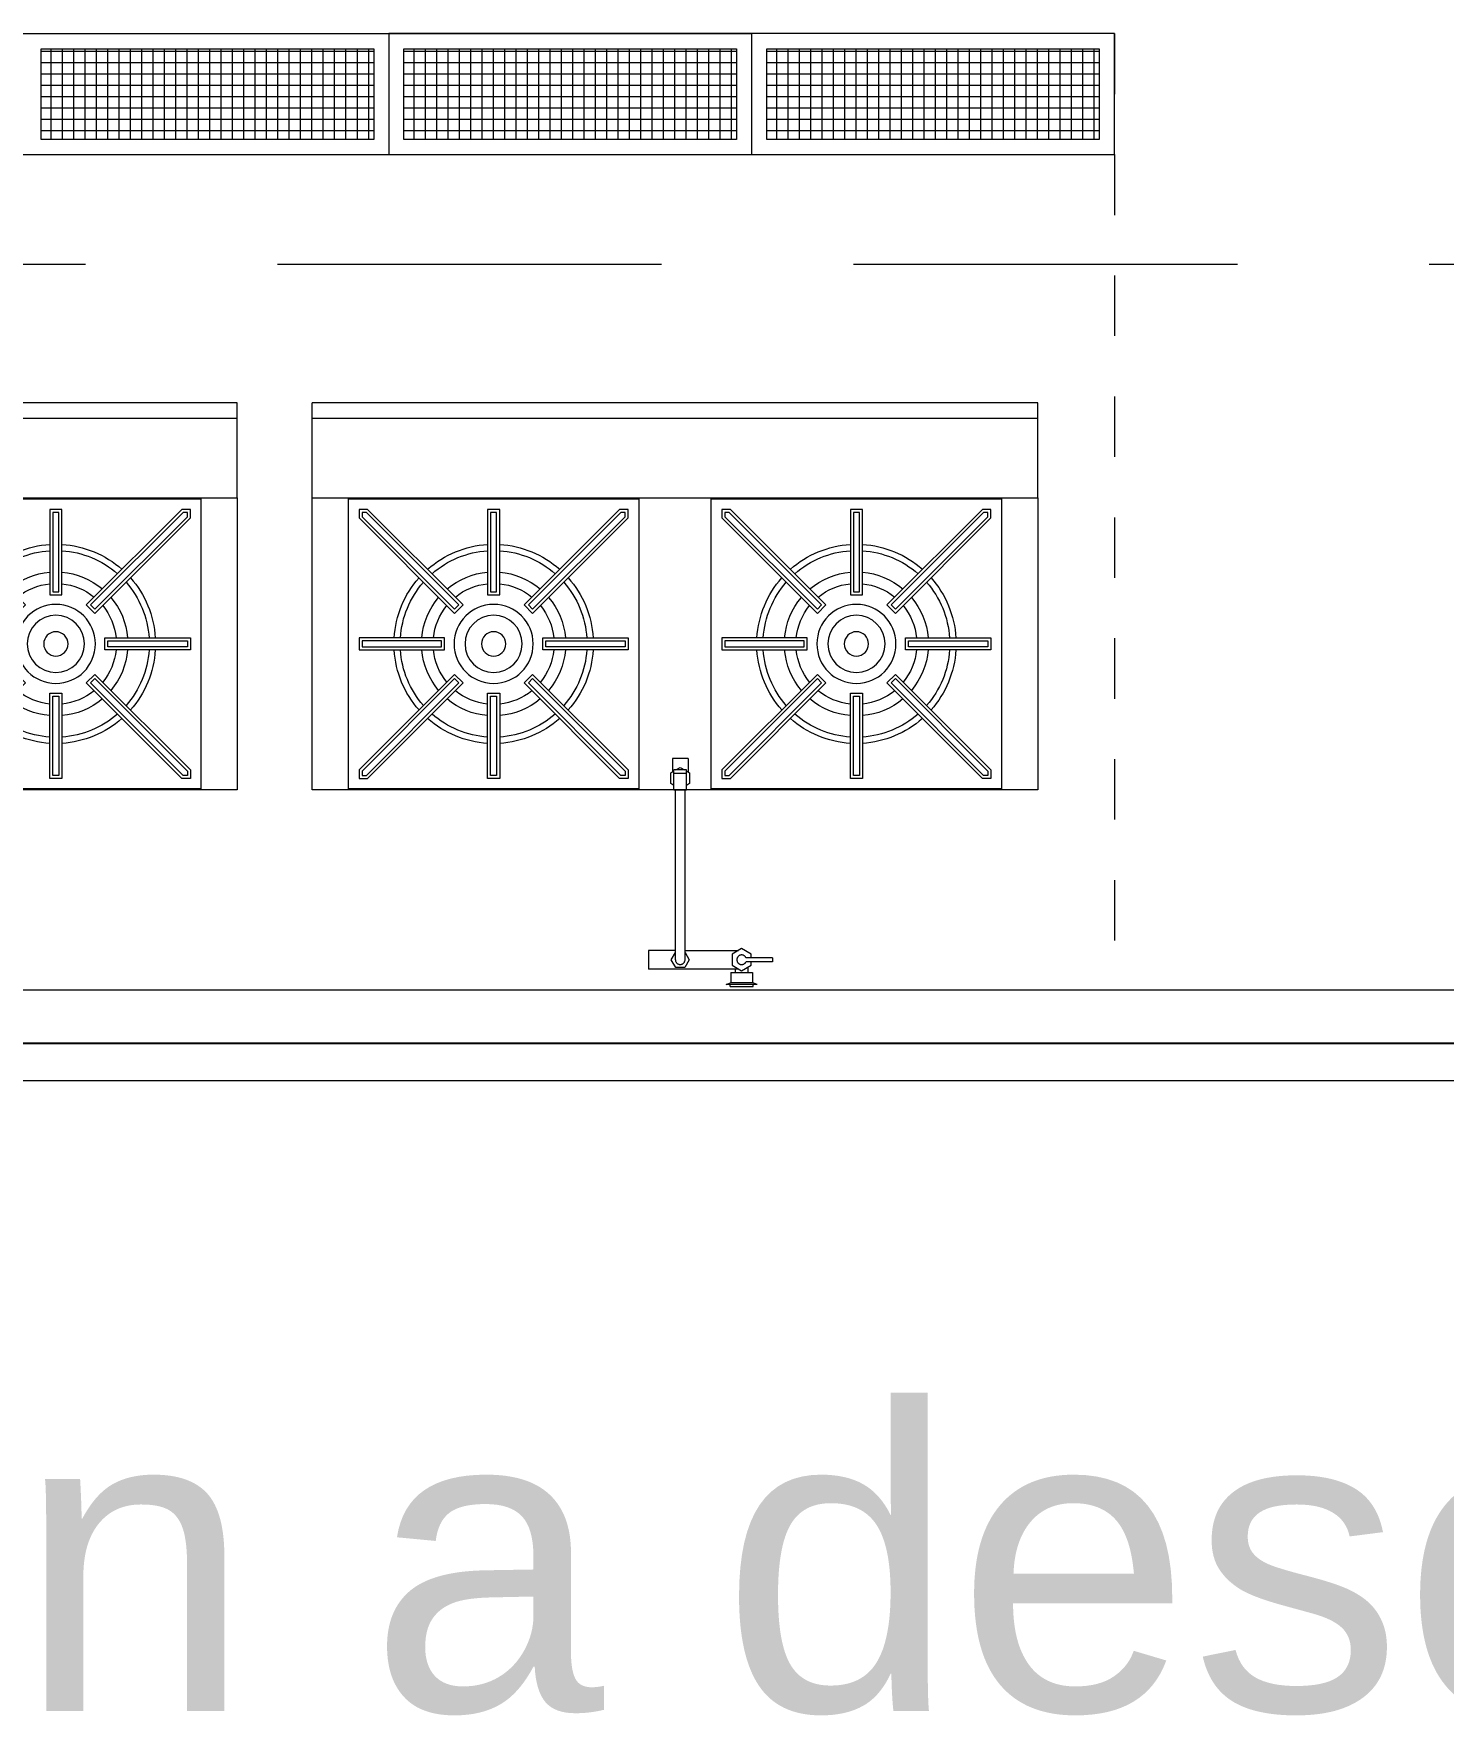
# Model space of a CAD drawing. Header units: millimetres. Extents: x 744843 to 745492, y 2520966 to 2521458.
# Drawn here: x 745422.783 to 745425.115, y 2521088.217 to 2521090.999 of the extents above; entities that cross this region are included whole.
import ezdxf

# ---------------------------------------------------------------- set-up
doc = ezdxf.new("R2010")
doc.units = ezdxf.units.MM
doc.linetypes.add('HIDDEN', pattern=[9.525, 6.35, -3.175])
doc.layers.add('A_Ejes', color=8, linetype='Continuous')
for name, color, linetype, lineweight in [('A_Muebles_Cocina', 55, 'Continuous', 20), ('A_Muros', 30, 'Continuous', 20), ('A_Proyecciones', 192, 'HIDDEN', 20), ('A_Textos', 4, 'Continuous', 20)]:
    doc.layers.add(name, color=color, linetype=linetype, lineweight=lineweight)
doc.styles.add('Arial', font='arial.ttf', dxfattribs={"height": 1})
pattern_1 = [(90, (745460.799625, 2521259.344824), (0.01875, 1e-18), []), (7e-15, (745460.799625, 2521259.344824), (2e-18, -0.01875), [])]
pattern_2 = [(90, (745461.399625, 2521259.344824), (0.01875, 1e-18), []), (7e-15, (745461.399625, 2521259.344824), (2e-18, -0.01875), [])]

# ---------------------------------------------------------------- blocks, each defined once
blk = doc.blocks.new('IE-2-X')
at = {"layer": 'A_Muebles_Cocina', "ltscale": 0.5}
for p, q in [((-1143.0529, -556.1593), (-1143.0529, -556.3163)), ((-1141.8529, -556.1593), (-1141.8529, -556.3163)), ((-1143.0529, -556.291), (-1141.8529, -556.291)), ((-1142.4529, -556.3163), (-1143.0529, -556.3163)), ((-1141.8529, -556.3163), (-1142.4529, -556.3163))]:
    blk.add_line(p, q, dxfattribs=at)
for points in [[(-1141.8529, -556.1593), (-1141.8529, -555.6763), (-1143.0529, -555.6763), (-1143.0529, -556.1593)], [(-1142.5129, -556.1578), (-1142.5129, -555.6778), (-1142.9929, -555.6778), (-1142.9929, -556.1578)], [(-1141.9129, -556.1578), (-1141.9129, -555.6778), (-1142.3929, -555.6778), (-1142.3929, -556.1578)], [(-1142.9613, -555.6953), (-1142.8033, -555.8533), (-1142.8175, -555.8674), (-1142.9754, -555.7094), (-1142.9754, -555.6953)], [(-1142.9634, -555.7003), (-1142.8104, -555.8533), (-1142.8175, -555.8603), (-1142.9704, -555.7074), (-1142.9704, -555.7003)], [(-1142.7629, -555.8365), (-1142.7429, -555.8365), (-1142.7429, -555.6953), (-1142.7629, -555.6953)], [(-1142.7579, -555.8315), (-1142.7479, -555.8315), (-1142.7479, -555.7003), (-1142.7579, -555.7003)], [(-1142.7026, -555.8533), (-1142.6884, -555.8674), (-1142.5304, -555.7094), (-1142.5304, -555.6953), (-1142.5446, -555.6953)], [(-1142.6955, -555.8533), (-1142.6884, -555.8603), (-1142.5354, -555.7074), (-1142.5354, -555.7003), (-1142.5425, -555.7003)], [(-1142.3613, -555.6953), (-1142.2033, -555.8533), (-1142.2175, -555.8674), (-1142.3754, -555.7094), (-1142.3754, -555.6953)], [(-1142.3634, -555.7003), (-1142.2104, -555.8533), (-1142.2175, -555.8603), (-1142.3704, -555.7074), (-1142.3704, -555.7003)], [(-1142.1629, -555.8365), (-1142.1429, -555.8365), (-1142.1429, -555.6953), (-1142.1629, -555.6953)], [(-1142.1579, -555.8315), (-1142.1479, -555.8315), (-1142.1479, -555.7003), (-1142.1579, -555.7003)], [(-1142.1026, -555.8533), (-1142.0884, -555.8674), (-1141.9304, -555.7094), (-1141.9304, -555.6953), (-1141.9446, -555.6953)], [(-1142.0955, -555.8533), (-1142.0884, -555.8603), (-1141.9354, -555.7074), (-1141.9354, -555.7003), (-1141.9425, -555.7003)], [(-1142.9754, -555.9278), (-1142.9754, -555.9078), (-1142.8342, -555.9078), (-1142.8342, -555.9278)], [(-1142.6717, -555.9078), (-1142.6717, -555.9278), (-1142.5304, -555.9278), (-1142.5304, -555.9078)], [(-1142.3754, -555.9278), (-1142.3754, -555.9078), (-1142.2342, -555.9078), (-1142.2342, -555.9278)], [(-1142.0717, -555.9078), (-1142.0717, -555.9278), (-1141.9304, -555.9278), (-1141.9304, -555.9078)], [(-1142.9704, -555.9228), (-1142.9704, -555.9128), (-1142.8392, -555.9128), (-1142.8392, -555.9228)], [(-1142.6667, -555.9128), (-1142.6667, -555.9228), (-1142.5354, -555.9228), (-1142.5354, -555.9128)], [(-1142.3704, -555.9228), (-1142.3704, -555.9128), (-1142.2392, -555.9128), (-1142.2392, -555.9228)], [(-1142.0667, -555.9128), (-1142.0667, -555.9228), (-1141.9354, -555.9228), (-1141.9354, -555.9128)], [(-1142.9613, -556.1403), (-1142.9754, -556.1403), (-1142.9754, -556.1261), (-1142.8175, -555.9682), (-1142.8033, -555.9823)], [(-1142.9634, -556.1353), (-1142.9704, -556.1353), (-1142.9704, -556.1282), (-1142.8175, -555.9752), (-1142.8104, -555.9823)], [(-1142.5304, -556.1261), (-1142.5304, -556.1403), (-1142.5446, -556.1403), (-1142.7026, -555.9823), (-1142.6884, -555.9682)], [(-1142.5354, -556.1282), (-1142.5354, -556.1353), (-1142.5425, -556.1353), (-1142.6955, -555.9823), (-1142.6884, -555.9752)], [(-1142.3613, -556.1403), (-1142.3754, -556.1403), (-1142.3754, -556.1261), (-1142.2175, -555.9682), (-1142.2033, -555.9823)], [(-1142.3634, -556.1353), (-1142.3704, -556.1353), (-1142.3704, -556.1282), (-1142.2175, -555.9752), (-1142.2104, -555.9823)], [(-1141.9304, -556.1261), (-1141.9304, -556.1403), (-1141.9446, -556.1403), (-1142.1026, -555.9823), (-1142.0884, -555.9682)], [(-1141.9354, -556.1282), (-1141.9354, -556.1353), (-1141.9425, -556.1353), (-1142.0955, -555.9823), (-1142.0884, -555.9752)], [(-1142.7429, -556.1403), (-1142.7629, -556.1403), (-1142.7629, -555.999), (-1142.7429, -555.999)], [(-1142.7479, -556.1353), (-1142.7579, -556.1353), (-1142.7579, -556.004), (-1142.7479, -556.004)], [(-1142.1429, -556.1403), (-1142.1629, -556.1403), (-1142.1629, -555.999), (-1142.1429, -555.999)], [(-1142.1479, -556.1353), (-1142.1579, -556.1353), (-1142.1579, -556.004), (-1142.1479, -556.004)]]:
    blk.add_lwpolyline(points, close=True, dxfattribs=at)
for centre, radius in [((-1142.7529, -555.9178), 0.0654), ((-1142.1529, -555.9178), 0.0654), ((-1142.7529, -555.9178), 0.0473), ((-1142.1529, -555.9178), 0.0473), ((-1142.7529, -555.9178), 0.0201), ((-1142.1529, -555.9178), 0.0201)]:
    blk.add_circle(centre, radius, dxfattribs=at)
for centre, radius, start, end in [((-1142.7529, -555.9178), 0.1648, 93.4789, 131.5211), ((-1142.7529, -555.9178), 0.1544, 93.7129, 131.2871), ((-1142.7529, -555.9178), 0.1648, 48.4789, 86.5211), ((-1142.7529, -555.9178), 0.1544, 48.7129, 86.2871), ((-1142.1529, -555.9178), 0.1648, 93.4789, 131.5211), ((-1142.1529, -555.9178), 0.1544, 93.7129, 131.2871), ((-1142.1529, -555.9178), 0.1648, 48.4789, 86.5211), ((-1142.1529, -555.9178), 0.1544, 48.7129, 86.2871), ((-1142.7529, -555.9178), 0.1648, 138.4789, 176.5211), ((-1142.7529, -555.9178), 0.1544, 138.7129, 176.2871), ((-1142.7529, -555.9178), 0.1191, 94.8171, 130.1829), ((-1142.7529, -555.9178), 0.1, 95.7366, 129.2634), ((-1142.7529, -555.9178), 0.1191, 49.8171, 85.1829), ((-1142.7529, -555.9178), 0.1, 50.7366, 84.2634), ((-1142.7529, -555.9178), 0.1544, 3.7129, 41.2871), ((-1142.7529, -555.9178), 0.1648, 3.4789, 41.5211), ((-1142.1529, -555.9178), 0.1648, 138.4789, 176.5211), ((-1142.1529, -555.9178), 0.1544, 138.7129, 176.2871), ((-1142.1529, -555.9178), 0.1191, 94.8171, 130.1829), ((-1142.1529, -555.9178), 0.1, 95.7366, 129.2634), ((-1142.1529, -555.9178), 0.1191, 49.8171, 85.1829), ((-1142.1529, -555.9178), 0.1, 50.7366, 84.2634), ((-1142.1529, -555.9178), 0.1544, 3.7129, 41.2871), ((-1142.1529, -555.9178), 0.1648, 3.4789, 41.5211), ((-1142.7529, -555.9178), 0.1191, 139.8171, 175.1829), ((-1142.7529, -555.9178), 0.1191, 4.8171, 40.1829), ((-1142.1529, -555.9178), 0.1191, 139.8171, 175.1829), ((-1142.1529, -555.9178), 0.1191, 4.8171, 40.1829), ((-1142.7529, -555.9178), 0.1, 140.7366, 174.2634), ((-1142.7529, -555.9178), 0.1, 5.7366, 39.2634), ((-1142.1529, -555.9178), 0.1, 140.7366, 174.2634), ((-1142.1529, -555.9178), 0.1, 5.7366, 39.2634), ((-1142.7529, -555.9178), 0.1648, 183.4789, 221.5211), ((-1142.7529, -555.9178), 0.1544, 183.7129, 221.2871), ((-1142.7529, -555.9178), 0.1191, 184.8171, 220.1829), ((-1142.7529, -555.9178), 0.1, 185.7366, 219.2634), ((-1142.7529, -555.9178), 0.1, 320.7366, 354.2634), ((-1142.7529, -555.9178), 0.1191, 319.8171, 355.1829), ((-1142.7529, -555.9178), 0.1544, 318.7129, 356.2871), ((-1142.7529, -555.9178), 0.1648, 318.4789, 356.5211), ((-1142.1529, -555.9178), 0.1648, 183.4789, 221.5211), ((-1142.1529, -555.9178), 0.1544, 183.7129, 221.2871), ((-1142.1529, -555.9178), 0.1191, 184.8171, 220.1829), ((-1142.1529, -555.9178), 0.1, 185.7366, 219.2634), ((-1142.1529, -555.9178), 0.1, 320.7366, 354.2634), ((-1142.1529, -555.9178), 0.1191, 319.8171, 355.1829), ((-1142.1529, -555.9178), 0.1544, 318.7129, 356.2871), ((-1142.1529, -555.9178), 0.1648, 318.4789, 356.5211), ((-1142.7529, -555.9178), 0.1191, 229.8171, 265.1829), ((-1142.7529, -555.9178), 0.1, 230.7366, 264.2634), ((-1142.7529, -555.9178), 0.1, 275.7366, 309.2634), ((-1142.7529, -555.9178), 0.1191, 274.8171, 310.1829), ((-1142.1529, -555.9178), 0.1191, 229.8171, 265.1829), ((-1142.1529, -555.9178), 0.1, 230.7366, 264.2634), ((-1142.1529, -555.9178), 0.1, 275.7366, 309.2634), ((-1142.1529, -555.9178), 0.1191, 274.8171, 310.1829), ((-1142.7529, -555.9178), 0.1648, 228.4789, 266.5211), ((-1142.7529, -555.9178), 0.1544, 228.7129, 266.2871), ((-1142.7529, -555.9178), 0.1544, 273.7129, 311.2871), ((-1142.7529, -555.9178), 0.1648, 273.4789, 311.5211), ((-1142.1529, -555.9178), 0.1648, 228.4789, 266.5211), ((-1142.1529, -555.9178), 0.1544, 228.7129, 266.2871), ((-1142.1529, -555.9178), 0.1544, 273.7129, 311.2871), ((-1142.1529, -555.9178), 0.1648, 273.4789, 311.5211)]:
    blk.add_arc(centre, radius, start, end, dxfattribs=at)

msp = doc.modelspace()

# ---------------------------------------------------------------- hatches: boundary and pattern name
at = {"layer": 'A_Muebles_Cocina', "linetype": 'Continuous'}
h = msp.add_hatch(dxfattribs=at)
h.set_pattern_fill('NET', color=256, scale=0.15, angle=90, style=0)
h.set_pattern_definition(pattern_1)
h.paths.add_polyline_path([(745423.9455, 2521090.8236), (745423.8955, 2521090.8236), (745423.8955, 2521090.9736), (745423.9455, 2521090.9736)])
h.paths.add_polyline_path([(745423.8955, 2521090.9736), (745423.8955, 2521090.8236), (745423.3955, 2521090.8236), (745423.3955, 2521090.9736)])
h.paths.add_polyline_path([(745423.3455, 2521090.9736), (745423.3455, 2521090.8236), (745422.9508, 2521090.8236), (745422.9508, 2521090.9736)])
h.paths.add_polyline_path([(745422.7955, 2521090.9736), (745422.9508, 2521090.9736), (745422.9508, 2521090.8236), (745422.7955, 2521090.8236)])
h = msp.add_hatch(dxfattribs=at)
h.set_pattern_fill('NET', color=256, scale=0.15, angle=90, style=0)
h.set_pattern_definition(pattern_1)
h.paths.add_polyline_path([(745423.9455, 2521090.8236), (745423.8955, 2521090.8236), (745423.8955, 2521090.9736), (745423.9455, 2521090.9736)])
h.paths.add_polyline_path([(745423.8955, 2521090.9736), (745423.8955, 2521090.8236), (745423.3955, 2521090.8236), (745423.3955, 2521090.9736)])
h.paths.add_polyline_path([(745423.3455, 2521090.9736), (745423.3455, 2521090.8236), (745422.9508, 2521090.8236), (745422.9508, 2521090.9736)])
h.paths.add_polyline_path([(745422.7955, 2521090.9736), (745422.9508, 2521090.9736), (745422.9508, 2521090.8236), (745422.7955, 2521090.8236)])
h = msp.add_hatch(dxfattribs=at)
h.set_pattern_fill('NET', color=256, scale=0.15, angle=90, style=0)
h.set_pattern_definition(pattern_2)
h.paths.add_polyline_path([(745424.5455, 2521090.8236), (745424.4955, 2521090.8236), (745424.4955, 2521090.9736), (745424.5455, 2521090.9736)])
h.paths.add_polyline_path([(745424.4955, 2521090.9736), (745424.4955, 2521090.8236), (745423.9955, 2521090.8236), (745423.9955, 2521090.9736)])
h.paths.add_polyline_path([(745423.9455, 2521090.9736), (745423.9455, 2521090.8236), (745423.5508, 2521090.8236), (745423.5508, 2521090.9736)])
h.paths.add_polyline_path([(745423.3955, 2521090.9736), (745423.5508, 2521090.9736), (745423.5508, 2521090.8236), (745423.3955, 2521090.8236)])
h = msp.add_hatch(dxfattribs=at)
h.set_pattern_fill('NET', color=256, scale=0.15, angle=90, style=0)
h.set_pattern_definition(pattern_2)
h.paths.add_polyline_path([(745424.5455, 2521090.8236), (745424.4955, 2521090.8236), (745424.4955, 2521090.9736), (745424.5455, 2521090.9736)])
h.paths.add_polyline_path([(745424.4955, 2521090.9736), (745424.4955, 2521090.8236), (745423.9955, 2521090.8236), (745423.9955, 2521090.9736)])
h.paths.add_polyline_path([(745423.9455, 2521090.9736), (745423.9455, 2521090.8236), (745423.5508, 2521090.8236), (745423.5508, 2521090.9736)])
h.paths.add_polyline_path([(745423.3955, 2521090.9736), (745423.5508, 2521090.9736), (745423.5508, 2521090.8236), (745423.3955, 2521090.8236)])

# ---------------------------------------------------------------- linework, layer by layer
at = {"layer": 'A_Ejes', "ltscale": 0.5}
msp.add_line((745296.0686, 2521089.3289), (745459.4008, 2521089.3289), dxfattribs=at)
at = {"layer": 'A_Muebles_Cocina', "linetype": 'Continuous'}
for p, q in [((745421.5705, 2521090.9986), (745423.9705, 2521090.9986)), ((745421.5705, 2521090.9986), (745423.9705, 2521090.9986)), ((745423.3705, 2521090.9986), (745423.3705, 2521090.7986)), ((745424.5705, 2521090.9986), (745423.3705, 2521090.9986)), ((745423.3705, 2521090.9986), (745423.3705, 2521090.7986)), ((745424.5705, 2521090.9986), (745423.3705, 2521090.9986)), ((745423.9705, 2521090.9986), (745423.9705, 2521090.7986)), ((745423.9705, 2521090.9986), (745423.9705, 2521090.7986)), ((745424.5705, 2521090.7986), (745424.5705, 2521090.9986)), ((745424.5705, 2521090.7986), (745424.5705, 2521090.9986)), ((745422.7955, 2521090.8236), (745422.7955, 2521090.9736)), ((745422.7955, 2521090.9736), (745423.3455, 2521090.9736)), ((745422.7955, 2521090.8236), (745422.7955, 2521090.9736)), ((745422.7955, 2521090.9736), (745423.3455, 2521090.9736)), ((745423.3455, 2521090.9736), (745423.3455, 2521090.8236)), ((745423.3455, 2521090.9736), (745423.3455, 2521090.8236)), ((745423.3955, 2521090.8236), (745423.3955, 2521090.9736)), ((745423.3955, 2521090.9736), (745423.9455, 2521090.9736)), ((745423.3955, 2521090.8236), (745423.3955, 2521090.9736)), ((745423.3955, 2521090.9736), (745423.9455, 2521090.9736)), ((745423.9455, 2521090.9736), (745423.9455, 2521090.8236)), ((745423.9455, 2521090.9736), (745423.9455, 2521090.8236)), ((745423.9955, 2521090.8236), (745423.9955, 2521090.9736)), ((745423.9955, 2521090.9736), (745424.5455, 2521090.9736)), ((745423.9955, 2521090.8236), (745423.9955, 2521090.9736)), ((745423.9955, 2521090.9736), (745424.5455, 2521090.9736)), ((745424.5455, 2521090.9736), (745424.5455, 2521090.8236)), ((745424.5455, 2521090.9736), (745424.5455, 2521090.8236)), ((745423.3455, 2521090.8236), (745422.7955, 2521090.8236)), ((745423.3455, 2521090.8236), (745422.7955, 2521090.8236)), ((745423.9455, 2521090.8236), (745423.3955, 2521090.8236)), ((745423.9455, 2521090.8236), (745423.3955, 2521090.8236)), ((745424.5455, 2521090.8236), (745423.9955, 2521090.8236)), ((745424.5455, 2521090.8236), (745423.9955, 2521090.8236)), ((745419.1913, 2521090.7986), (745423.9705, 2521090.7986)), ((745419.1913, 2521090.7986), (745423.9705, 2521090.7986)), ((745423.3705, 2521090.7986), (745424.5705, 2521090.7986)), ((745423.3705, 2521090.7986), (745424.5705, 2521090.7986))]:
    msp.add_line(p, q, dxfattribs=at)
at = {"layer": 'A_Muebles_Cocina', "color": 2, "linetype": 'HIDDEN', "ltscale": 0.1}
msp.add_line((745415.5663, 2521090.6173), (745426.1789, 2521090.6173), dxfattribs=at)
at = {"layer": 'A_Muebles_Cocina', "color": 2, "linetype": 'HIDDEN', "ltscale": 25}
for p, q in [((745423.8394, 2521089.8), (745423.8394, 2521089.7776)), ((745423.8653, 2521089.8), (745423.8394, 2521089.8)), ((745423.8394, 2521089.8), (745423.8394, 2521089.7776)), ((745423.8653, 2521089.8), (745423.8394, 2521089.8)), ((745423.8453, 2521089.781), (745423.8524, 2521089.7851)), ((745423.8453, 2521089.781), (745423.8524, 2521089.7851)), ((745423.8524, 2521089.7851), (745423.8594, 2521089.781)), ((745423.8524, 2521089.7851), (745423.8594, 2521089.781)), ((745423.8653, 2521089.8), (745423.8653, 2521089.7776)), ((745423.8653, 2521089.8), (745423.8653, 2521089.7776)), ((745423.8369, 2521089.7761), (745423.842, 2521089.7791)), ((745423.8369, 2521089.7761), (745423.842, 2521089.7791)), ((745423.8369, 2521089.7583), (745423.8369, 2521089.7761)), ((745423.8369, 2521089.7583), (745423.8369, 2521089.7761)), ((745423.842, 2521089.7553), (745423.8369, 2521089.7583)), ((745423.842, 2521089.7553), (745423.8369, 2521089.7583)), ((745423.8627, 2521089.781), (745423.842, 2521089.781)), ((745423.842, 2521089.7479), (745423.842, 2521089.781)), ((745423.8627, 2521089.781), (745423.842, 2521089.781)), ((745423.842, 2521089.7479), (745423.842, 2521089.781)), ((745423.842, 2521089.7754), (745423.8627, 2521089.7754)), ((745423.842, 2521089.7754), (745423.8627, 2521089.7754)), ((745423.8627, 2521089.7479), (745423.8627, 2521089.781)), ((745423.8627, 2521089.7479), (745423.8627, 2521089.781)), ((745423.8627, 2521089.7791), (745423.8678, 2521089.7761)), ((745423.8627, 2521089.7791), (745423.8678, 2521089.7761)), ((745423.8678, 2521089.7583), (745423.8627, 2521089.7553)), ((745423.8678, 2521089.7583), (745423.8627, 2521089.7553)), ((745423.8678, 2521089.7761), (745423.8678, 2521089.7583)), ((745423.8678, 2521089.7761), (745423.8678, 2521089.7583)), ((745423.842, 2521089.7479), (745423.8627, 2521089.7479)), ((745423.842, 2521089.7479), (745423.8627, 2521089.7479)), ((745423.8444, 2521089.4669), (745423.8444, 2521089.7479)), ((745423.8444, 2521089.4669), (745423.8444, 2521089.7479)), ((745423.8603, 2521089.4669), (745423.8603, 2521089.7479)), ((745423.8603, 2521089.4669), (745423.8603, 2521089.7479)), ((745423.8444, 2521089.4824), (745423.8001, 2521089.4824)), ((745423.8001, 2521089.4824), (745423.8001, 2521089.4514)), ((745423.8444, 2521089.4824), (745423.8001, 2521089.4824)), ((745423.8001, 2521089.4824), (745423.8001, 2521089.4514)), ((745423.8374, 2521089.4669), (745423.8444, 2521089.479)), ((745423.8374, 2521089.4669), (745423.8444, 2521089.479)), ((745423.8603, 2521089.4824), (745423.949, 2521089.4824)), ((745423.8603, 2521089.4824), (745423.949, 2521089.4824)), ((745423.8603, 2521089.479), (745423.8673, 2521089.4669)), ((745423.8603, 2521089.479), (745423.8673, 2521089.4669)), ((745423.954, 2521089.4853), (745423.9381, 2521089.4761)), ((745423.954, 2521089.4853), (745423.9381, 2521089.4761)), ((745423.9381, 2521089.4761), (745423.9381, 2521089.4578)), ((745423.9381, 2521089.4761), (745423.9381, 2521089.4578)), ((745423.9699, 2521089.4761), (745423.954, 2521089.4853)), ((745423.9699, 2521089.4761), (745423.954, 2521089.4853)), ((745423.9699, 2521089.4701), (745423.9699, 2521089.4761)), ((745423.9699, 2521089.4701), (745423.9699, 2521089.4761)), ((745423.9493, 2521089.4514), (745423.8001, 2521089.4514)), ((745423.9493, 2521089.4514), (745423.8001, 2521089.4514)), ((745423.8449, 2521089.454), (745423.8374, 2521089.4669)), ((745423.8449, 2521089.454), (745423.8374, 2521089.4669)), ((745423.8598, 2521089.454), (745423.8449, 2521089.454)), ((745423.8598, 2521089.454), (745423.8449, 2521089.454)), ((745423.8673, 2521089.4669), (745423.8598, 2521089.454)), ((745423.8673, 2521089.4669), (745423.8598, 2521089.454)), ((745423.9381, 2521089.4578), (745423.954, 2521089.4486)), ((745423.9381, 2521089.4578), (745423.954, 2521089.4486)), ((745423.9438, 2521089.4458), (745423.9438, 2521089.4514)), ((745423.9438, 2521089.4458), (745423.9438, 2521089.4514)), ((745423.954, 2521089.4486), (745423.9699, 2521089.4578)), ((745423.954, 2521089.4486), (745423.9699, 2521089.4578)), ((745424.0048, 2521089.4701), (745423.9612, 2521089.4701)), ((745424.0048, 2521089.4701), (745423.9612, 2521089.4701)), ((745424.0048, 2521089.4637), (745423.9612, 2521089.4637)), ((745424.0048, 2521089.4637), (745423.9612, 2521089.4637)), ((745423.9645, 2521089.4458), (745423.9645, 2521089.4547)), ((745423.9645, 2521089.4458), (745423.9645, 2521089.4547)), ((745423.9699, 2521089.4578), (745423.9699, 2521089.4637)), ((745423.9699, 2521089.4578), (745423.9699, 2521089.4637)), ((745424.0048, 2521089.4701), (745424.0048, 2521089.4637)), ((745424.0048, 2521089.4701), (745424.0048, 2521089.4637)), ((745423.9282, 2521089.4258), (745423.9367, 2521089.4295)), ((745423.9282, 2521089.4258), (745423.9367, 2521089.4295)), ((745423.9797, 2521089.4258), (745423.9282, 2521089.4258)), ((745423.9797, 2521089.4258), (745423.9282, 2521089.4258)), ((745423.9349, 2521089.4226), (745423.9349, 2521089.4258)), ((745423.9349, 2521089.4226), (745423.9349, 2521089.4258)), ((745423.9349, 2521089.4226), (745423.973, 2521089.4226)), ((745423.9349, 2521089.4226), (745423.973, 2521089.4226)), ((745423.9362, 2521089.4458), (745423.9717, 2521089.4458)), ((745423.9362, 2521089.4458), (745423.9362, 2521089.4295)), ((745423.9362, 2521089.4458), (745423.9717, 2521089.4458)), ((745423.9362, 2521089.4458), (745423.9362, 2521089.4295)), ((745423.9362, 2521089.4295), (745423.9717, 2521089.4295)), ((745423.9362, 2521089.4295), (745423.9717, 2521089.4295)), ((745423.9797, 2521089.4258), (745423.9712, 2521089.4295)), ((745423.9797, 2521089.4258), (745423.9712, 2521089.4295)), ((745423.9717, 2521089.4458), (745423.9717, 2521089.4295)), ((745423.9717, 2521089.4458), (745423.9717, 2521089.4295)), ((745423.973, 2521089.4226), (745423.973, 2521089.4258)), ((745423.973, 2521089.4226), (745423.973, 2521089.4258))]:
    msp.add_line(p, q, dxfattribs=at)
for centre, start, end in [((745423.8524, 2521089.4669), 180, 0), ((745423.8524, 2521089.4669), 180, 0), ((745423.954, 2521089.4669), 23.5782, 336.4218), ((745423.954, 2521089.4669), 23.5782, 336.4218)]:
    msp.add_arc(centre, 0.00794, start, end, dxfattribs=at)
at = {"layer": 'A_Muros'}
for p, q in [((745415.4815, 2521089.4173), (745426.1789, 2521089.4173)), ((745410.7806, 2521089.2673), (745440.3878, 2521089.2673))]:
    msp.add_line(p, q, dxfattribs=at)
at = {"layer": 'A_Proyecciones', "linetype": 'HIDDEN', "ltscale": 0.01}
msp.add_line((745424.5705, 2521090.9986), (745424.5705, 2521089.4174), dxfattribs=at)
msp.add_line((745424.5705, 2521090.9986), (745424.5705, 2521089.4174), dxfattribs=at)

# ---------------------------------------------------------------- block references
at = {"layer": 'A_Muebles_Cocina', "xscale": -1, "rotation": 180}
for p in [(746564.9727, 2520534.0715), (746564.9727, 2520534.0715), (746566.2967, 2520534.0715), (746566.2967, 2520534.0715)]:
    msp.add_blockref('IE-2-X', p, dxfattribs=at)

# ---------------------------------------------------------------- texts
at = {"layer": 'A_Textos', "ltscale": 0.1, "insert": (745424.3664, 2521088.7242), "char_height": 0.5, "width": 7.28363, "attachment_point": 2, "style": 'Arial'}
msp.add_mtext('anden a descubierto', dxfattribs=at)

doc.saveas('drawing.dxf')
